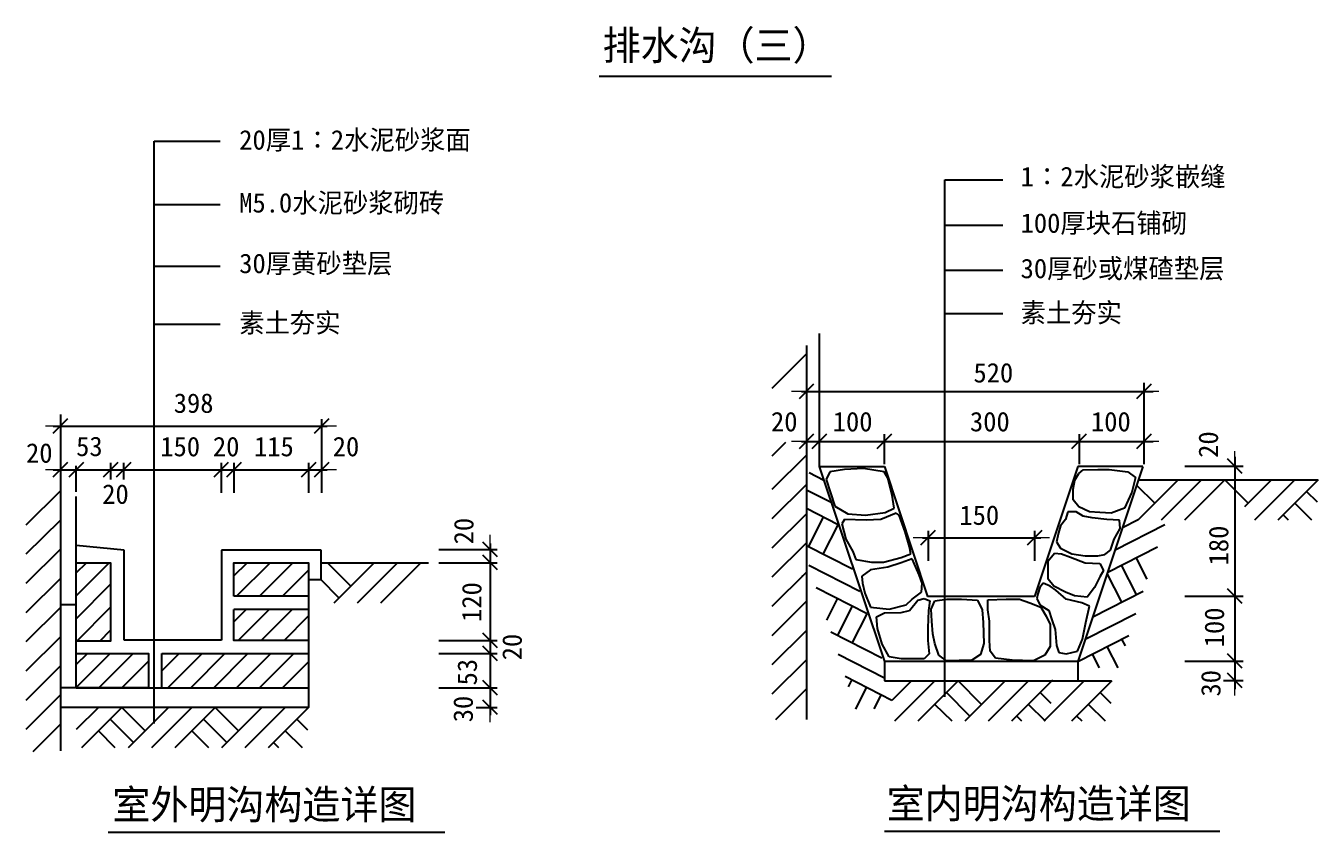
# Model space of a CAD drawing. Header units: metres. Extents: x 426 to 494, y -3 to 112.
# Drawn here: x 427.2 to 493.5, y -3.2 to 38.1 of the extents above; entities that cross this region are included whole.
import ezdxf

# ---------------------------------------------------------------- set-up
doc = ezdxf.new("R2010")
doc.units = ezdxf.units.M
doc.layers.add('zz-1', color=7, linetype='Continuous')
doc.layers.add('标注', color=2, linetype='Continuous')

# ---------------------------------------------------------------- blocks, each defined once
blk = doc.blocks.new('_ArchTick')
at = {"color": 3, "lineweight": 15}
blk.add_line((-1.52, 0), (1.53, 0), dxfattribs=at)
at = {"color": 0, "linetype": 'ByBlock'}
blk.add_lwpolyline([(-0.74, -0.75), (0.76, 0.75)], dxfattribs=at)

msp = doc.modelspace()

# ---------------------------------------------------------------- linework, layer by layer
for p, q in [((433.76, 32.21), (437.16, 32.21)), ((433.76, 19.21), (433.76, 32.21)), ((474.34, 30.23), (477.32, 30.23)), ((474.34, 20.07), (474.34, 30.23)), ((433.76, 28.96), (437.16, 28.96)), ((474.34, 27.91), (477.32, 27.91)), ((433.76, 25.8), (437.16, 25.8)), ((474.34, 25.59), (477.32, 25.59)), ((474.34, 23.36), (477.32, 23.36)), ((433.76, 22.82), (437.16, 22.82)), ((467.9, 22.34), (467.9, 15.51)), ((467.24, 21.29), (465.47, 19.52)), ((467.24, 21.72), (467.24, 2.54)), ((474.34, 3.69), (474.34, 20.75)), ((466.98, 19.37), (485.03, 19.37)), ((484.56, 19.81), (484.56, 15.63)), ((433.76, 2.33), (433.76, 19.21)), ((442.36, 17.95), (442.36, 14.17)), ((428.59, 17.59), (442.64, 17.59)), ((466.17, 16.74), (465.47, 16.04)), ((466.98, 16.8), (485.03, 16.8)), ((471.23, 17.17), (471.23, 15.63)), ((481.23, 17.17), (481.23, 15.63)), ((467.24, 16.09), (465.47, 14.33)), ((489.23, 16.02), (489.23, 4.09)), ((428.59, 15.34), (442.64, 15.34)), ((429.77, 14.21), (429.77, 15.55)), ((431.53, 15.71), (431.53, 14.85)), ((432.2, 15.71), (432.2, 14.85)), ((437.2, 15.71), (437.2, 14.17)), ((437.86, 15.71), (437.86, 14.17)), ((441.69, 15.71), (441.69, 14.17)), ((469.19, 15.37), (468.44, 15.24)), ((470.17, 15.41), (469.19, 15.37)), ((471.22, 15.24), (470.17, 15.41)), ((481.22, 15.15), (481.44, 15.34)), ((481.44, 15.34), (482.2, 15.37)), ((482.2, 15.37), (482.78, 15.37)), ((482.78, 15.37), (483.73, 15.24)), ((486.65, 15.53), (489.65, 15.53)), ((468.13, 14.8), (467.38, 15.19)), ((468.44, 15.24), (468.25, 14.85)), ((468.25, 14.85), (468.47, 14.17)), ((471.41, 14.92), (471.22, 15.24)), ((471.64, 14.04), (471.41, 14.92)), ((480.92, 14.36), (481.02, 14.82)), ((481.02, 14.82), (481.22, 15.15)), ((483.73, 15.24), (484.12, 14.95)), ((484.12, 14.95), (483.93, 14.2)), ((486.31, 14.84), (484.24, 12.77)), ((487.51, 14.84), (485.44, 12.77)), ((488.71, 14.84), (486.64, 12.77)), ((487.24, 14.84), (490.25, 14.84)), ((488.38, 14.84), (491.38, 14.84)), ((489.91, 13.64), (488.71, 14.84)), ((491.11, 14.84), (489.72, 13.45)), ((492.3, 14.84), (490.23, 12.77)), ((493.5, 14.84), (491.43, 12.77)), ((428.95, 14.27), (427.18, 12.5)), ((429.76, 10.57), (429.76, 13.98)), ((467.24, 14.59), (465.47, 12.83)), ((468.5, 13.66), (467.24, 14.31)), ((468.47, 14.17), (468.7, 13.48)), ((471.74, 13.38), (471.64, 14.04)), ((480.92, 13.81), (480.92, 14.36)), ((483.93, 14.2), (483.57, 13.38)), ((485.11, 13.64), (484.22, 14.53)), ((493.46, 13.68), (492.9, 14.24)), ((428.95, 13.85), (428.95, 12.31)), ((468.87, 12.52), (467.24, 13.36)), ((468.7, 13.48), (469.36, 13.09)), ((471.28, 13.15), (471.74, 13.38)), ((481.22, 13.45), (480.92, 13.81)), ((481.77, 13.19), (481.22, 13.45)), ((483.57, 13.38), (482.88, 13.12)), ((493.18, 12.77), (492.3, 13.64)), ((428.95, 12.77), (427.18, 11.01)), ((467.24, 13.09), (465.47, 11.33)), ((467.35, 11.4), (468.12, 12.91)), ((469.19, 12.79), (469.06, 12.57)), ((470.3, 12.76), (469.19, 12.79)), ((469.36, 13.09), (470.27, 13.02)), ((470.27, 13.02), (471.28, 13.15)), ((471.06, 12.79), (470.3, 12.76)), ((471.84, 13.12), (471.06, 12.79)), ((472, 13.02), (471.84, 13.12)), ((472.3, 12.17), (472, 13.02)), ((480.53, 12.79), (480.27, 12.47)), ((480.66, 13.19), (480.53, 12.79)), ((481.08, 13.19), (480.66, 13.19)), ((481.44, 12.96), (481.08, 13.19)), ((481.9, 12.89), (481.44, 12.96)), ((482.29, 13.15), (481.77, 13.19)), ((482.65, 12.79), (481.9, 12.89)), ((482.88, 13.12), (482.29, 13.15)), ((483.31, 12.76), (482.65, 12.79)), ((483.34, 12.34), (483.31, 12.76)), ((483.46, 12.39), (484.27, 12.8)), ((491.98, 12.77), (491.71, 13.04)), ((466.29, 12.15), (466.26, 12.17)), ((468.1, 11.01), (468.87, 12.52)), ((469.06, 12.57), (469.26, 11.78)), ((472.53, 11.39), (472.3, 12.17)), ((473.48, 12.22), (473.48, 10.68)), ((478.95, 12.22), (478.95, 10.68)), ((480.17, 12.11), (480.07, 11.65)), ((480.27, 12.47), (480.17, 12.11)), ((483.04, 11.78), (483.34, 12.34)), ((483.08, 11.24), (485.63, 12.54)), ((432.22, 11.22), (429.77, 11.46)), ((451.01, 11.57), (451.01, 2.76)), ((467.24, 11.59), (465.47, 9.83)), ((469.61, 10.24), (467.24, 11.45)), ((469.26, 11.78), (469.62, 11.16)), ((472.59, 11.03), (472.53, 11.39)), ((473.2, 11.85), (479.26, 11.85)), ((480.07, 11.65), (480.27, 11.33)), ((480.27, 11.33), (480.86, 11.03)), ((482.7, 10.1), (485.26, 11.4)), ((482.85, 11.23), (483.04, 11.78)), ((428.95, 11.27), (427.18, 9.51)), ((432.22, 6.61), (432.22, 11.22)), ((442.33, 11.22), (437.22, 11.22)), ((437.22, 11.22), (437.22, 6.61)), ((442.33, 9.72), (442.33, 11.22)), ((448.37, 11.25), (451.37, 11.25)), ((469.62, 11.16), (469.78, 10.74)), ((469.78, 10.74), (470.57, 10.61)), ((471.19, 10.61), (472.1, 10.84)), ((472.1, 10.84), (472.59, 11.03)), ((472.66, 10.77), (472.1, 10.57)), ((473.02, 9.95), (472.66, 10.77)), ((479.65, 10.67), (479.97, 11.06)), ((479.65, 10.18), (479.65, 10.67)), ((479.97, 11.06), (480.33, 11.03)), ((480.33, 11.03), (480.79, 10.87)), ((480.79, 10.87), (481.54, 10.57)), ((480.86, 11.03), (481.54, 10.93)), ((481.54, 10.93), (482.2, 10.93)), ((482.2, 10.93), (482.55, 11)), ((482.55, 11), (482.85, 11.23)), ((484.72, 9.74), (484.16, 10.84)), ((429.77, 8.88), (431.46, 10.58)), ((429.77, 10.06), (430.29, 10.58)), ((437.86, 9.91), (438.53, 10.58)), ((437.99, 8.86), (439.71, 10.58)), ((439.17, 8.86), (440.89, 10.58)), ((440.35, 8.86), (441.69, 10.2)), ((442.33, 10.58), (447.84, 10.58)), ((443.85, 9.38), (442.66, 10.58)), ((445.05, 10.58), (442.98, 8.5)), ((446.25, 10.58), (444.18, 8.5)), ((447.45, 10.58), (445.38, 8.5)), ((448.37, 10.58), (451.37, 10.58)), ((467.24, 10.1), (465.47, 8.33)), ((469.98, 9.1), (467.37, 10.43)), ((470.53, 10.22), (470.08, 9.89)), ((471.41, 10.35), (470.53, 10.22)), ((470.57, 10.61), (471.19, 10.61)), ((472.1, 10.57), (471.41, 10.35)), ((473.18, 9.53), (473.02, 9.95)), ((479.65, 9.73), (479.65, 10.18)), ((481.54, 10.57), (482.29, 10.54)), ((482.29, 10.54), (482.49, 10.18)), ((482.49, 10.18), (482.29, 9.86)), ((483.42, 8.56), (482.67, 10.02)), ((484.17, 8.95), (483.4, 10.46)), ((428.95, 9.77), (427.18, 8.01)), ((429.77, 7.7), (431.53, 9.47)), ((441.69, 9.72), (442.33, 9.72)), ((443.25, 8.78), (442.31, 9.72)), ((467.02, 9.88), (467, 9.88)), ((470.35, 7.96), (467.74, 9.29)), ((470.08, 9.89), (470.11, 9.53)), ((470.11, 9.53), (470.24, 9.01)), ((473.15, 9.07), (473.18, 9.53)), ((479.22, 9.3), (479.12, 8.98)), ((479.39, 9.53), (479.22, 9.3)), ((479.75, 9.37), (479.39, 9.53)), ((479.94, 9.37), (479.65, 9.73)), ((480.04, 9.17), (479.75, 9.37)), ((480.53, 9.07), (479.94, 9.37)), ((482.03, 9.3), (481.64, 8.81)), ((482.29, 9.86), (482.03, 9.3)), ((441.69, 8.86), (441.69, 8.18)), ((468.28, 7.63), (468.84, 8.73)), ((470.24, 9.01), (470.53, 8.29)), ((472.36, 8.42), (472.66, 8.71)), ((472.53, 8.13), (472.95, 8.65)), ((472.66, 8.71), (473.15, 9.07)), ((472.95, 8.65), (473.28, 8.75)), ((473.28, 8.75), (473.57, 8.62)), ((473.83, 8.62), (474.45, 8.71)), ((474.45, 8.71), (475.2, 8.71)), ((475.2, 8.71), (476.02, 8.65)), ((476.02, 8.65), (476.25, 8.16)), ((476.54, 8.68), (477.49, 8.71)), ((476.54, 8.16), (476.54, 8.68)), ((477.49, 8.71), (478.18, 8.71)), ((478.18, 8.71), (478.7, 8.52)), ((479.12, 8.98), (479.06, 8.75)), ((479.06, 8.75), (479.22, 8.42)), ((480.56, 8.71), (480.04, 9.17)), ((480.99, 8.88), (480.53, 9.07)), ((481.38, 8.52), (480.56, 8.71)), ((481.64, 8.81), (480.99, 8.88)), ((481.93, 7.8), (484.52, 9.12)), ((486.65, 8.86), (489.65, 8.86)), ((428.95, 8.28), (427.18, 6.51)), ((429.77, 8.42), (428.95, 8.42)), ((429.79, 6.55), (431.53, 8.29)), ((437.86, 7.55), (438.49, 8.18)), ((438.07, 6.58), (439.66, 8.18)), ((439.25, 6.58), (440.84, 8.18)), ((467.24, 8.6), (465.47, 6.83)), ((468.83, 6.83), (469.6, 8.34)), ((469.58, 6.45), (470.35, 7.96)), ((470.53, 8.29), (471.48, 8.19)), ((470.83, 7.8), (471.25, 8)), ((471.25, 8), (472.1, 8.03)), ((471.48, 8.19), (472.36, 8.42)), ((472.1, 8.03), (472.53, 8.13)), ((473.51, 8.13), (473.47, 7.24)), ((473.57, 8.62), (473.51, 8.13)), ((473.64, 8.19), (473.83, 8.62)), ((473.67, 7.57), (473.64, 8.19)), ((476.25, 8.16), (476.31, 7.51)), ((476.64, 7.57), (476.54, 8.16)), ((478.7, 8.52), (479.26, 8.29)), ((479.22, 8.42), (479.68, 8.13)), ((479.26, 8.29), (479.55, 7.83)), ((479.68, 8.13), (479.84, 7.64)), ((481.77, 8.35), (481.38, 8.52)), ((481.55, 6.66), (484.15, 7.98)), ((481.57, 7.51), (481.77, 8.35)), ((440.43, 6.58), (441.69, 7.85)), ((470.89, 7.21), (470.83, 7.8)), ((473.73, 6.92), (473.67, 7.57)), ((476.31, 7.51), (476.35, 6.43)), ((476.64, 6.59), (476.64, 7.57)), ((479.55, 7.83), (479.75, 7.41)), ((479.75, 7.41), (479.75, 6.95)), ((479.84, 7.64), (480.01, 7.15)), ((481.41, 6.66), (481.57, 7.51)), ((428.95, 6.78), (427.18, 5.01)), ((430.97, 6.55), (431.53, 7.11)), ((467.24, 7.1), (465.47, 5.33)), ((471.1, 5.68), (468.49, 7.01)), ((471.12, 6.4), (470.89, 7.21)), ((473.47, 7.24), (473.47, 6.59)), ((473.83, 6.43), (473.73, 6.92)), ((479.75, 6.95), (479.75, 6.27)), ((480.01, 7.15), (480.07, 6.33)), ((481.15, 6.04), (481.41, 6.66)), ((481.17, 5.51), (483.78, 6.84)), ((483.61, 6.32), (483.43, 6.66)), ((429.77, 5.92), (429.77, 6.55)), ((437.22, 6.61), (432.22, 6.61)), ((441.69, 6.58), (441.69, 5.92)), ((448.37, 6.58), (451.37, 6.58)), ((471.48, 5.74), (471.12, 6.4)), ((473.47, 6.59), (473.54, 5.91)), ((474.03, 5.84), (473.83, 6.43)), ((476.35, 6.43), (476.18, 5.87)), ((476.67, 6.04), (476.64, 6.59)), ((476.94, 5.68), (476.67, 6.04)), ((479.75, 6.27), (479.48, 5.84)), ((480.07, 6.33), (480.2, 5.97)), ((480.2, 5.97), (480.56, 5.91)), ((480.56, 5.91), (481.15, 6.04)), ((483.24, 5.18), (482.68, 6.28)), ((429.77, 4.17), (431.51, 5.92)), ((429.77, 5.35), (430.34, 5.92)), ((430.93, 4.15), (432.69, 5.92)), ((432.1, 4.15), (433.47, 5.52)), ((434.16, 4.15), (434.16, 5.92)), ((434.16, 5.03), (435.05, 5.92)), ((434.16, 5.92), (441.69, 5.92)), ((434.46, 4.15), (436.23, 5.92)), ((435.64, 4.15), (437.4, 5.92)), ((436.82, 4.15), (438.58, 5.92)), ((437.99, 4.15), (439.76, 5.92)), ((439.17, 4.15), (440.94, 5.92)), ((440.35, 4.15), (441.69, 5.49)), ((441.69, 5.92), (441.69, 4.15)), ((448.37, 5.92), (451.37, 5.92)), ((467.24, 5.6), (465.47, 3.83)), ((471.24, 4.65), (468.86, 5.87)), ((472.1, 5.65), (471.48, 5.74)), ((472.72, 5.65), (472.1, 5.65)), ((473.28, 5.65), (472.72, 5.65)), ((473.54, 5.91), (473.28, 5.65)), ((474.42, 5.55), (474.03, 5.84)), ((475.73, 5.58), (474.42, 5.55)), ((476.18, 5.87), (475.73, 5.58)), ((477.79, 5.58), (476.94, 5.68)), ((478.89, 5.54), (477.78, 5.57)), ((479.48, 5.84), (478.9, 5.55)), ((482.28, 5.19), (481.92, 5.89)), ((486.65, 5.53), (489.65, 5.53)), ((428.95, 5.28), (427.18, 3.51)), ((471.63, 3.5), (469.23, 4.73)), ((448.37, 4.15), (451.37, 4.15)), ((467.24, 4.11), (465.65, 2.52)), ((469.4, 4.21), (469.57, 4.55)), ((469.77, 3.07), (470.33, 4.17)), ((472.63, 4.51), (471.63, 3.5)), ((473.83, 4.51), (471.76, 2.44)), ((475.03, 4.51), (472.96, 2.44)), ((476.23, 3.31), (475.03, 4.51)), ((477.43, 4.51), (475.36, 2.44)), ((478.63, 4.51), (476.56, 2.44)), ((479.83, 4.51), (477.76, 2.44)), ((481.49, 4.51), (479.42, 2.44)), ((482.91, 4.51), (480.84, 2.44)), ((481.17, 4.51), (482.89, 4.51)), ((488.64, 4.53), (489.65, 4.53)), ((428.95, 3.79), (427.18, 2.02)), ((470.72, 3.08), (471.08, 3.78)), ((475.63, 2.71), (474.43, 3.91)), ((479.79, 3.35), (479.23, 3.91)), ((482.87, 3.35), (482.31, 3.91)), ((430.9, 3.15), (429.77, 2.02)), ((432.1, 3.15), (430.03, 1.08)), ((433.3, 1.95), (432.1, 3.15)), ((434.5, 3.15), (432.43, 1.08)), ((435.7, 3.15), (433.62, 1.08)), ((436.9, 3.15), (434.82, 1.08)), ((438.09, 1.95), (436.9, 3.15)), ((439.29, 3.15), (437.22, 1.08)), ((440.49, 3.15), (438.42, 1.08)), ((441.69, 3.15), (439.62, 1.08)), ((450.29, 3.15), (451.37, 3.15)), ((474.71, 2.44), (473.83, 3.31)), ((478.3, 2.44), (478.03, 2.71)), ((479.5, 2.44), (478.63, 3.31)), ((481.39, 2.44), (481.12, 2.71)), ((482.59, 2.44), (481.72, 3.31)), ((428.95, 2.29), (427.54, 0.88)), ((432.7, 1.35), (431.5, 2.55)), ((437.5, 1.35), (436.3, 2.55)), ((441.65, 1.99), (441.09, 2.55)), ((431.77, 1.08), (430.9, 1.95)), ((436.57, 1.08), (435.7, 1.95)), ((440.17, 1.08), (439.89, 1.35)), ((441.37, 1.08), (440.49, 1.95))]:
    msp.add_line(p, q)
for points in [[(428.95, 18.19), (428.95, 0.92)], [(467.9, 15.51), (471.24, 5.51)], [(467.9, 15.51), (471.24, 15.51)], [(471.24, 15.51), (473.46, 8.84)], [(481.17, 15.51), (478.94, 8.84)], [(484.5, 15.51), (481.17, 5.51)], [(484.5, 15.51), (481.17, 15.51)], [(484.28, 14.84), (493.5, 14.84)], [(429.77, 6.55), (429.77, 10.58), (431.53, 10.58), (431.53, 6.55), (429.77, 6.55)], [(437.86, 8.86), (437.86, 10.58), (441.69, 10.58), (441.69, 8.86)], [(441.69, 8.86), (437.86, 8.86)], [(478.94, 8.84), (473.46, 8.84)], [(441.69, 8.18), (437.86, 8.18)], [(441.69, 6.58), (437.86, 6.58), (437.86, 8.18)], [(441.69, 8.18), (441.69, 6.58)], [(429.77, 4.15), (429.77, 5.92), (433.47, 5.92), (433.47, 4.15), (429.77, 4.15)], [(481.17, 5.51), (471.24, 5.51)], [(471.24, 5.51), (471.24, 4.51)], [(481.17, 5.51), (481.17, 4.51)], [(429.77, 4.15), (428.95, 4.15)], [(441.69, 4.15), (441.69, 3.15), (429.77, 3.15)], [(429.77, 4.15), (441.69, 4.15)], [(471.24, 4.51), (481.17, 4.51)], [(479.89, 4.51), (479.83, 4.51)], [(429.77, 3.15), (428.95, 3.15)]]:
    msp.add_lwpolyline(points)
at = {"layer": 'zz-1'}
for p, q in [((456.6, 35.55), (468.52, 35.55)), ((431.41, -3.25), (448.68, -3.25)), ((471.25, -3.2), (488.46, -3.2))]:
    msp.add_line(p, q, dxfattribs=at)

# ---------------------------------------------------------------- block references
at = {"layer": '标注', "xscale": 0.5, "yscale": 0.5, "zscale": 0.5}
for p, rotation in [((467.24, 19.37), 180), ((484.56, 19.37), 180), ((428.95, 17.59), 180), ((442.36, 17.59), 180), ((467.24, 16.8), 180), ((467.9, 16.8), 180), ((471.23, 16.8), 180), ((481.23, 16.8), 180), ((484.56, 16.8), 180), ((489.23, 15.53), 90), ((428.95, 15.34), 180), ((429.77, 15.34), 180), ((431.53, 15.34), 180), ((432.2, 15.34), 180), ((437.2, 15.34), 180), ((437.86, 15.34), 180), ((441.69, 15.34), 180), ((442.36, 15.34), 180), ((451.01, 11.25), 90), ((473.48, 11.85), 180), ((478.95, 11.85), 180), ((451.01, 10.58), 90), ((489.23, 8.86), 90), ((451.01, 6.58), 90), ((451.01, 5.92), 90), ((489.23, 5.53), 90), ((451.01, 4.15), 90), ((489.23, 4.53), 90), ((451.01, 3.15), 90)]:
    msp.add_blockref('_ArchTick', p, dxfattribs=dict(at, rotation=rotation))

# ---------------------------------------------------------------- texts
for s, height, p in [('排水沟（三）', 1.5, (456.78, 36.38)), ('20厚1∶2水泥砂浆面', 1, (438.13, 31.78)), ('1∶2水泥砂浆嵌缝', 1, (478.23, 29.9)), ('M5.0水泥砂浆砌砖', 1, (438.13, 28.55)), ('100厚块石铺砌', 1, (478.23, 27.51)), ('30厚黄砂垫层', 1, (438.13, 25.44)), ('30厚砂或煤碴垫层', 1, (478.23, 25.18)), ('素土夯实', 1, (478.23, 22.91)), ('素土夯实', 1, (438.13, 22.39)), ('520', 1, (475.81, 19.83)), ('398', 1, (434.77, 18.27)), ('20', 1, (465.42, 17.32)), ('100', 1, (468.59, 17.32)), ('300', 1, (475.63, 17.32)), ('100', 1, (481.84, 17.32)), ('20 ', 1, (427.19, 15.71)), ('53', 1, (429.76, 16.05)), ('150 ', 1, (434.08, 16.04)), ('20 ', 1, (436.78, 16.04)), ('115 ', 1, (438.89, 16.04)), ('20 ', 1, (442.93, 16.04)), ('20 ', 1, (431.1, 13.6)), ('150', 1, (475.09, 12.52)), ('室外明沟构造详图', 1.5, (431.62, -2.58)), ('室内明沟构造详图', 1.5, (471.36, -2.53))]:
    msp.add_text(s, height=height).set_placement(p)
for s, p in [('20', (488.36, 15.96)), ('20', (450.15, 11.52)), ('180', (488.89, 10.44)), ('120', (450.56, 7.54)), ('100', (488.67, 6.24)), ('20', (452.63, 5.57)), ('53 ', (450.33, 4.28)), ('30', (488.49, 3.71)), ('30', (450.12, 2.39))]:
    msp.add_text(s, height=1, rotation=90).set_placement(p)

doc.saveas('drawing.dxf')
